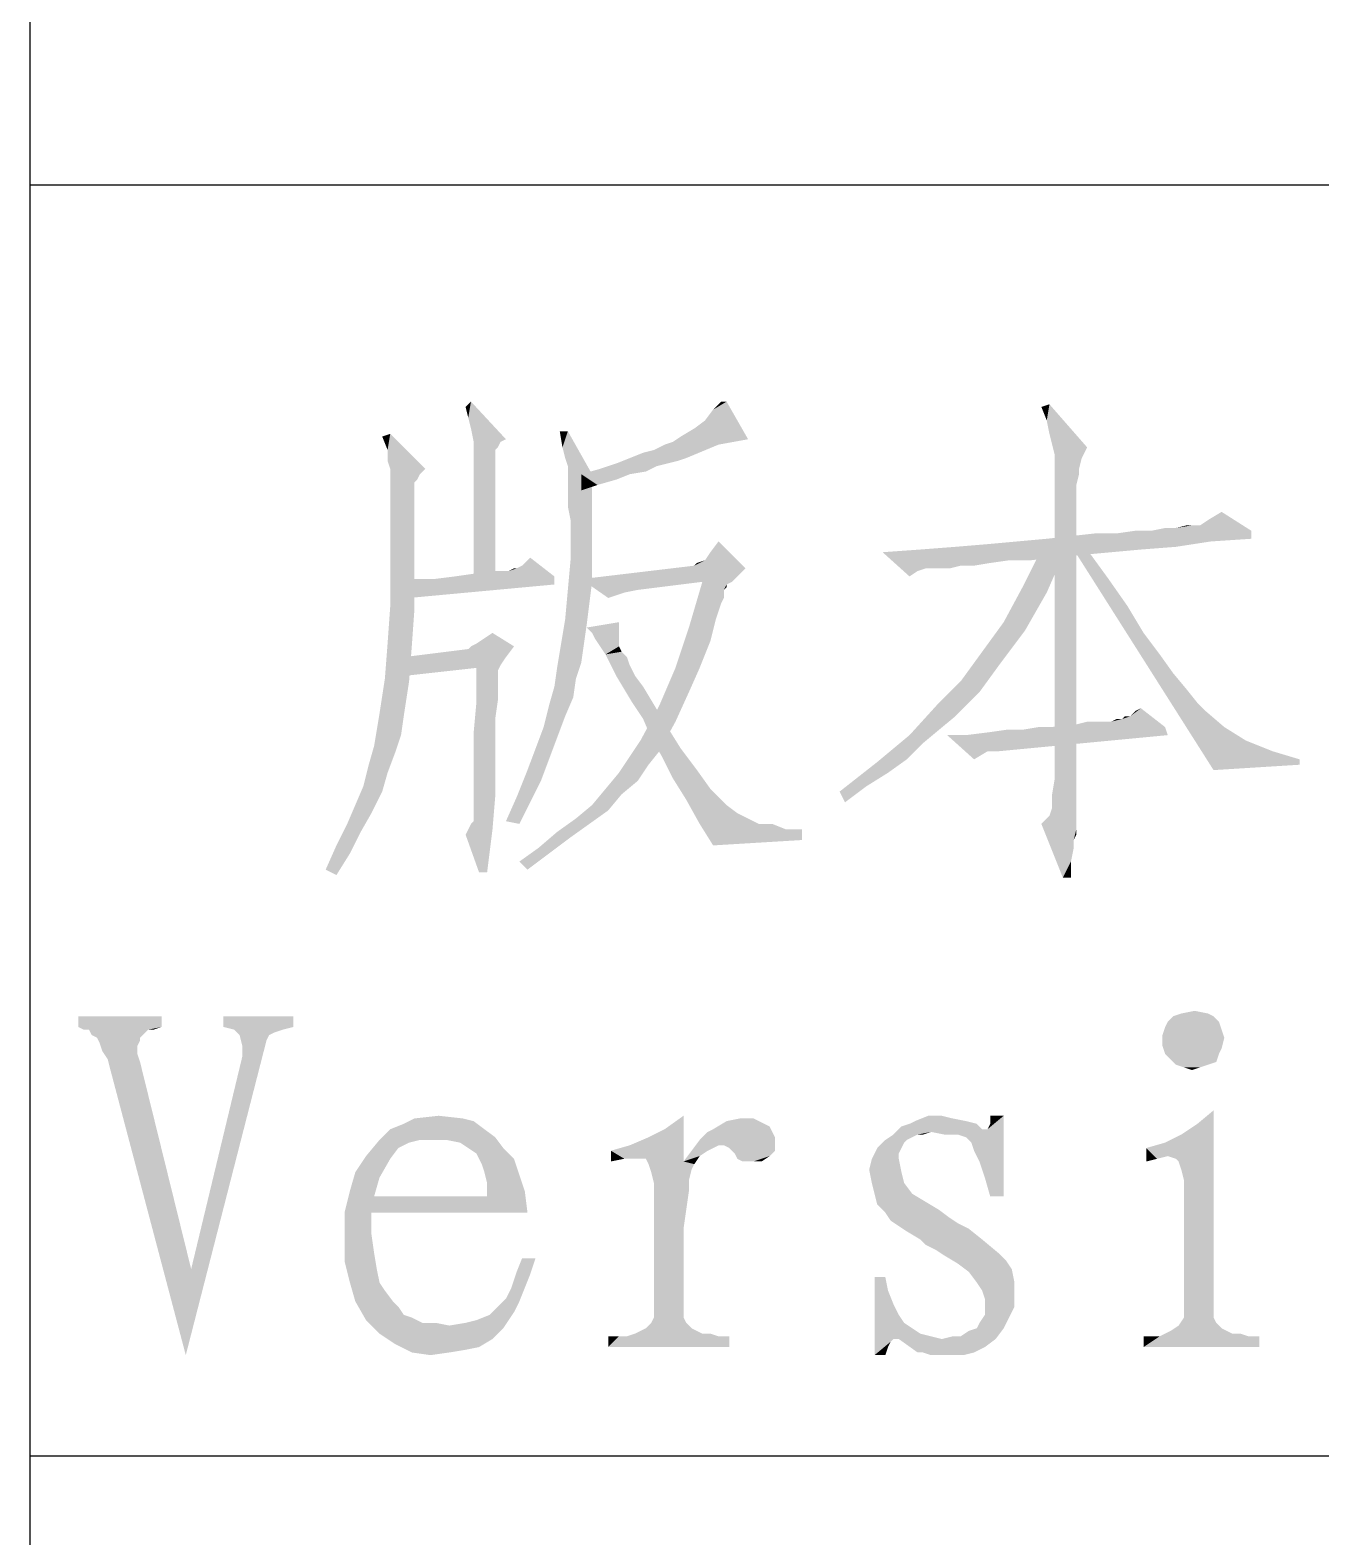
# Model space of a CAD drawing. Header units: millimetres. Extents: x 336 to 634, y 189 to 399.
# Drawn here: x 448.55 to 455.66, y 228.73 to 237.03 of the extents above; entities that cross this region are included whole.
import ezdxf

# ---------------------------------------------------------------- set-up
doc = ezdxf.new("R2010")
doc.units = ezdxf.units.MM

msp = doc.modelspace()

# ---------------------------------------------------------------- linework, layer by layer
at = {"color": 7, "linetype": 'Continuous'}
for p, q in [((448.54993, 194.17685), (448.54993, 255.17685)), ((448.54993, 236.17685), (628.54993, 236.17685)), ((448.54993, 229.17685), (628.54993, 229.17685))]:
    msp.add_line(p, q, dxfattribs=at)
for points in [[(450.96255, 234.89427), (450.94773, 234.95353), (450.97736, 234.98316)], [(450.97736, 234.83501), (450.96255, 234.89427), (450.97736, 234.98316)], [(450.97736, 234.83501), (450.97736, 234.98316), (451.16995, 234.77575)], [(452.26625, 234.87946), (452.31069, 234.93872), (452.38477, 234.98316)], [(452.26625, 234.87946), (452.38477, 234.98316), (452.50329, 234.77575)], [(452.38477, 234.98316), (452.31069, 234.93872), (452.35514, 234.98316)], [(454.14773, 234.87946), (454.1181, 234.95353), (454.16255, 234.96835)], [(454.16255, 234.80538), (454.14773, 234.87946), (454.16255, 234.96835)], [(454.17736, 234.74612), (454.16255, 234.80538), (454.16255, 234.96835)], [(454.17736, 234.74612), (454.16255, 234.96835), (454.36995, 234.73131)], [(452.50329, 234.77575), (452.20699, 234.83501), (452.26625, 234.87946)], [(450.5181, 234.7165), (450.48847, 234.79057), (450.53292, 234.80538)], [(450.5181, 234.65723), (450.5181, 234.7165), (450.53292, 234.80538)], [(450.53292, 234.61279), (450.5181, 234.65723), (450.53292, 234.80538)], [(450.53292, 234.61279), (450.53292, 234.80538), (450.72551, 234.61279)], [(451.16995, 234.77575), (450.99218, 234.76094), (450.97736, 234.83501)], [(450.99218, 234.76094), (451.16995, 234.77575), (451.14032, 234.76094)], [(451.51069, 234.8202), (451.48106, 234.73131), (451.46625, 234.8202)], [(451.49588, 234.67205), (451.48106, 234.73131), (451.51069, 234.8202)], [(451.51069, 234.62761), (451.49588, 234.67205), (451.51069, 234.8202)], [(451.51069, 234.62761), (451.51069, 234.8202), (451.64403, 234.58316)], [(452.04403, 234.74612), (452.08847, 234.76094), (452.50329, 234.77575)], [(452.04403, 234.74612), (452.50329, 234.77575), (452.34032, 234.74612)], [(452.50329, 234.77575), (452.08847, 234.76094), (452.13292, 234.79057)], [(452.50329, 234.77575), (452.13292, 234.79057), (452.20699, 234.83501)], [(451.14032, 234.76094), (451.12551, 234.73131), (450.99218, 234.67205)], [(451.14032, 234.76094), (450.99218, 234.67205), (450.99218, 234.76094)], [(451.12551, 234.73131), (451.11069, 234.7165), (450.99218, 234.67205)], [(451.11069, 234.7165), (451.11069, 234.68687), (450.99218, 234.67205)], [(450.99218, 234.67205), (451.11069, 234.68687), (451.11069, 234.67205)], [(451.85144, 234.67205), (451.92551, 234.70168), (452.34032, 234.74612)], [(451.85144, 234.67205), (452.34032, 234.74612), (452.16255, 234.67205)], [(451.92551, 234.70168), (451.98477, 234.7165), (452.34032, 234.74612)], [(452.34032, 234.74612), (451.98477, 234.7165), (452.04403, 234.74612)], [(454.36995, 234.73131), (454.19218, 234.68687), (454.17736, 234.74612)], [(454.19218, 234.68687), (454.36995, 234.73131), (454.34032, 234.67205)], [(454.34032, 234.67205), (454.19218, 234.65724), (454.19218, 234.68687)], [(450.72551, 234.61279), (450.53292, 234.58316), (450.53292, 234.61279)], [(450.53292, 234.58316), (450.72551, 234.61279), (450.69588, 234.58316)], [(451.11069, 234.67205), (451.11069, 234.62761), (450.99218, 233.97575)], [(451.11069, 234.67205), (450.99218, 233.97575), (450.99218, 234.67205)], [(451.11069, 234.62761), (451.11069, 234.56835), (450.99218, 233.97575)], [(451.64403, 234.58316), (451.51069, 234.59798), (451.51069, 234.62761)], [(451.94032, 234.59798), (451.58477, 234.58316), (451.68847, 234.61279)], [(452.05884, 234.64242), (451.99958, 234.62761), (451.68847, 234.61279)], [(452.05884, 234.64242), (451.68847, 234.61279), (451.77736, 234.64242)], [(451.68847, 234.61279), (451.99958, 234.62761), (451.94032, 234.59798)], [(452.16255, 234.67205), (452.1181, 234.65723), (451.77736, 234.64242)], [(452.16255, 234.67205), (451.77736, 234.64242), (451.85144, 234.67205)], [(451.77736, 234.64242), (452.1181, 234.65723), (452.05884, 234.64242)], [(454.19218, 234.65724), (454.34032, 234.67205), (454.32551, 234.61279)], [(454.32551, 234.61279), (454.19218, 234.59798), (454.19218, 234.65724)], [(454.19218, 234.59798), (454.32551, 234.61279), (454.32551, 234.58316)], [(450.69588, 234.58316), (450.53292, 234.55353), (450.53292, 234.58316)], [(450.53292, 234.55353), (450.69588, 234.58316), (450.68106, 234.55353)], [(450.68106, 234.55353), (450.66625, 234.53872), (450.53292, 234.5239)], [(450.68106, 234.55353), (450.53292, 234.5239), (450.53292, 234.55353)], [(450.53292, 234.5239), (450.66625, 234.53872), (450.66625, 234.50909)], [(450.66625, 234.50909), (450.53292, 234.47946), (450.53292, 234.5239)], [(451.11069, 234.56835), (451.11069, 234.49427), (450.99218, 233.97575)], [(451.64403, 234.58316), (451.51069, 234.58316), (451.51069, 234.59798)], [(451.64403, 234.58316), (451.51069, 234.56835), (451.51069, 234.58316)], [(451.51069, 234.53872), (451.51069, 234.56835), (451.64403, 234.58316)], [(451.51069, 234.49427), (451.51069, 234.53872), (451.64403, 234.58316)], [(451.51069, 234.44983), (451.51069, 234.49427), (451.64403, 234.58316)], [(451.51069, 234.44983), (451.64403, 234.58316), (451.64403, 234.4202)], [(451.58477, 234.58316), (451.94032, 234.59798), (451.85144, 234.58316)], [(451.58477, 234.58316), (451.85144, 234.58316), (451.67366, 234.5239)], [(451.67366, 234.5239), (451.58477, 234.49427), (451.58477, 234.58316)], [(451.85144, 234.58316), (451.77736, 234.55353), (451.67366, 234.5239)], [(454.32551, 234.58316), (454.19218, 234.50909), (454.19218, 234.59798)], [(454.32551, 234.58316), (454.31069, 234.5239), (454.19218, 234.50909)], [(454.19218, 234.50909), (454.31069, 234.5239), (454.31069, 234.43501)], [(450.66625, 234.50909), (450.66625, 234.49427), (450.53292, 234.47946)], [(450.53292, 234.47946), (450.66625, 234.49427), (450.66625, 234.46464)], [(450.66625, 234.46464), (450.53292, 234.4202), (450.53292, 234.47946)], [(450.53292, 234.4202), (450.66625, 234.46464), (450.66625, 234.4202)], [(451.11069, 234.49427), (451.11069, 234.40539), (450.99218, 233.97575)], [(451.64403, 234.4202), (451.51069, 234.40539), (451.51069, 234.44983)], [(454.31069, 234.43501), (454.19218, 234.39057), (454.19218, 234.50909)], [(454.19218, 234.39057), (454.31069, 234.43501), (454.31069, 234.33131)], [(450.66625, 234.4202), (450.66625, 234.37575), (450.53292, 234.36094)], [(450.66625, 234.4202), (450.53292, 234.36094), (450.53292, 234.4202)], [(450.53292, 234.36094), (450.66625, 234.37575), (450.66625, 234.3165)], [(450.66625, 234.3165), (450.53292, 234.27205), (450.53292, 234.36094)], [(451.11069, 234.40539), (451.11069, 234.28687), (450.99218, 233.97575)], [(451.52551, 234.33131), (451.51069, 234.40539), (451.64403, 234.4202)], [(451.52551, 234.27205), (451.52551, 234.33131), (451.64403, 234.4202)], [(451.52551, 234.27205), (451.64403, 234.4202), (451.64403, 234.27205)], [(454.31069, 234.33131), (454.19218, 234.25724), (454.19218, 234.39057)], [(454.99218, 234.30168), (455.03662, 234.33131), (455.11069, 234.37575)], [(454.99218, 234.30168), (455.11069, 234.37575), (455.27366, 234.27205)], [(450.53292, 234.27205), (450.66625, 234.3165), (450.66625, 234.22761)], [(450.66625, 234.22761), (450.53292, 234.18316), (450.53292, 234.27205)], [(451.11069, 234.28687), (451.11069, 234.15353), (450.99218, 233.97575)], [(451.64403, 234.27205), (451.64403, 234.1239), (451.52551, 234.10909)], [(451.64403, 234.27205), (451.52551, 234.10909), (451.52551, 234.27205)], [(454.14773, 234.22761), (454.28106, 234.24242), (455.27366, 234.27205)], [(454.14773, 234.22761), (455.27366, 234.27205), (455.27366, 234.22761)], [(454.19218, 234.25724), (454.31069, 234.33131), (454.31069, 234.18316)], [(454.28106, 234.24242), (454.53292, 234.25724), (455.27366, 234.27205)], [(454.72551, 234.27205), (455.27366, 234.27205), (454.53292, 234.25724)], [(454.72551, 234.27205), (454.53292, 234.25724), (454.63662, 234.27205)], [(454.85884, 234.28687), (454.72551, 234.27205), (454.79958, 234.28687)], [(455.27366, 234.27205), (454.72551, 234.27205), (454.85884, 234.28687)], [(454.97736, 234.30168), (454.99218, 234.30168), (454.85884, 234.28687)], [(454.94773, 234.30168), (454.97736, 234.30168), (454.85884, 234.28687)], [(454.94773, 234.30168), (454.85884, 234.28687), (454.9181, 234.30168)], [(455.27366, 234.27205), (454.85884, 234.28687), (454.99218, 234.30168)], [(450.53292, 234.18316), (450.66625, 234.22761), (450.66625, 234.15353)], [(452.26625, 234.10909), (452.29588, 234.15353), (452.34032, 234.21279)], [(452.26625, 234.10909), (452.34032, 234.21279), (452.48847, 234.06464)], [(453.64403, 234.18316), (453.82181, 234.19798), (455.05144, 234.21279)], [(453.64403, 234.18316), (455.05144, 234.21279), (454.85884, 234.18316)], [(455.05144, 234.21279), (453.82181, 234.19798), (453.98477, 234.21279)], [(455.27366, 234.22761), (453.98477, 234.21279), (454.14773, 234.22761)], [(453.98477, 234.21279), (455.27366, 234.22761), (455.05144, 234.21279)], [(454.31069, 234.18316), (454.19218, 234.09427), (454.19218, 234.25724)], [(454.53292, 234.25724), (454.28106, 234.24242), (454.4144, 234.25724)], [(450.66625, 234.15353), (450.53292, 234.07946), (450.53292, 234.18316)], [(450.53292, 234.07946), (450.66625, 234.15353), (450.66625, 234.04983)], [(451.11069, 234.15353), (451.11069, 234.00538), (450.99218, 233.97575)], [(451.25884, 234.07946), (451.30329, 234.1239), (451.43662, 234.0202)], [(451.64403, 233.99057), (451.51069, 233.94612), (451.52551, 234.10909)], [(451.52551, 234.10909), (451.64403, 234.1239), (451.64403, 233.99057)], [(452.20699, 234.07946), (452.22181, 234.09427), (452.26625, 234.10909)], [(452.48847, 234.06464), (452.20699, 234.07946), (452.26625, 234.10909)], [(454.66625, 234.16835), (453.24403, 234.15353), (453.45144, 234.16835)], [(453.24403, 234.15353), (454.66625, 234.16835), (454.50329, 234.15353)], [(453.24403, 234.15353), (454.50329, 234.15353), (453.94032, 234.10909)], [(453.24403, 234.15353), (453.94032, 234.10909), (453.48106, 234.06464)], [(453.24403, 234.15353), (453.48106, 234.06464), (453.43662, 234.04983)], [(453.43662, 234.04983), (453.39218, 234.0202), (453.24403, 234.15353)], [(454.85884, 234.18316), (453.45144, 234.16835), (453.64403, 234.18316)], [(453.45144, 234.16835), (454.85884, 234.18316), (454.66625, 234.16835)], [(453.94032, 234.10909), (453.83662, 234.09427), (453.48106, 234.06464)], [(454.50329, 234.15353), (454.34032, 234.13872), (453.94032, 234.10909)], [(454.34032, 234.13872), (454.19218, 234.1239), (453.94032, 234.10909)], [(453.94032, 234.10909), (454.19218, 234.1239), (454.05884, 234.10909)], [(454.25144, 234.16835), (454.0144, 233.96094), (454.1181, 234.16835)], [(454.0144, 233.96094), (454.25144, 234.16835), (454.14773, 233.93131)], [(454.19218, 234.09427), (454.31069, 234.18316), (454.31069, 234.0202)], [(454.36995, 234.16835), (455.06625, 232.95353), (454.29588, 234.16835)], [(454.36995, 234.16835), (454.48847, 234.00538), (455.06625, 232.95353)], [(450.66625, 234.04983), (450.53292, 233.85724), (450.53292, 234.07946)], [(450.53292, 233.85724), (450.66625, 234.04983), (450.66625, 233.84242)], [(451.43662, 234.0202), (450.76995, 234.00538), (450.88847, 234.0202)], [(450.76995, 234.00538), (451.43662, 234.0202), (451.43662, 233.97575)], [(450.88847, 234.0202), (450.99218, 234.03501), (451.18477, 234.04983)], [(451.43662, 234.0202), (450.88847, 234.0202), (451.18477, 234.04983)], [(451.14032, 234.04983), (451.18477, 234.04983), (450.99218, 234.03501)], [(451.14032, 234.04983), (450.99218, 234.03501), (451.06625, 234.04983)], [(451.22921, 234.06464), (451.18477, 234.04983), (451.2144, 234.06464)], [(451.43662, 234.0202), (451.18477, 234.04983), (451.22921, 234.06464)], [(451.43662, 234.0202), (451.22921, 234.06464), (451.25884, 234.07946)], [(452.48847, 234.06464), (451.58477, 234.00538), (452.20699, 234.07946)], [(452.48847, 234.06464), (452.44403, 234.0202), (451.58477, 234.00538)], [(452.25144, 233.99057), (451.58477, 234.00538), (452.44403, 234.0202)], [(452.25144, 233.99057), (452.44403, 234.0202), (452.4144, 233.99057)], [(453.83662, 234.09427), (453.67366, 234.07946), (453.48106, 234.06464)], [(453.49588, 234.06464), (453.48106, 234.06464), (453.67366, 234.07946)], [(453.52551, 234.06464), (453.49588, 234.06464), (453.67366, 234.07946)], [(453.55514, 234.06464), (453.52551, 234.06464), (453.67366, 234.07946)], [(453.55514, 234.06464), (453.67366, 234.07946), (453.6144, 234.06464)], [(453.67366, 234.07946), (453.83662, 234.09427), (453.74773, 234.07946)], [(454.31069, 234.0202), (454.19218, 233.90168), (454.19218, 234.09427)], [(454.19218, 233.90168), (454.31069, 234.0202), (454.31069, 233.81279)], [(450.76995, 234.00538), (451.43662, 233.97575), (450.63662, 233.90168)], [(450.76995, 234.00538), (450.63662, 233.90168), (450.63662, 234.00538)], [(451.62921, 233.87205), (451.49588, 233.78316), (451.51069, 233.94612)], [(451.51069, 233.94612), (451.64403, 233.99057), (451.62921, 233.87205)], [(451.58477, 234.00538), (452.25144, 233.99057), (451.89588, 233.94612)], [(451.58477, 234.00538), (451.89588, 233.94612), (451.82181, 233.93131)], [(451.82181, 233.93131), (451.73292, 233.90168), (451.58477, 234.00538)], [(452.38477, 233.97575), (452.17736, 233.73872), (452.25144, 233.99057)], [(452.38477, 233.97575), (452.36995, 233.94612), (452.17736, 233.73872)], [(452.36995, 233.94612), (452.36995, 233.93131), (452.17736, 233.73872)], [(452.25144, 233.99057), (452.4144, 233.99057), (452.38477, 233.97575)], [(452.38477, 233.97575), (452.38477, 233.96094), (452.36995, 233.94612)], [(454.14773, 233.93131), (453.91069, 233.76835), (454.0144, 233.96094)], [(454.48847, 234.00538), (454.59218, 233.85724), (455.06625, 232.95353)], [(450.66625, 233.84242), (450.5181, 233.64983), (450.53292, 233.85724)], [(451.49588, 233.78316), (451.62921, 233.87205), (451.6144, 233.75353)], [(452.36995, 233.93131), (452.36995, 233.90168), (452.17736, 233.73872)], [(452.36995, 233.90168), (452.35514, 233.87205), (452.17736, 233.73872)], [(452.35514, 233.87205), (452.34032, 233.82761), (452.17736, 233.73872)], [(453.91069, 233.76835), (454.14773, 233.93131), (454.02921, 233.7239)], [(454.31069, 233.81279), (454.19218, 233.69427), (454.19218, 233.90168)], [(454.59218, 233.85724), (454.68106, 233.70909), (455.06625, 232.95353)], [(450.5181, 233.64983), (450.66625, 233.84242), (450.65144, 233.63501)], [(451.6144, 233.75353), (451.46625, 233.60538), (451.49588, 233.78316)], [(452.34032, 233.82761), (452.32551, 233.78316), (452.17736, 233.73872)], [(452.17736, 233.73872), (452.32551, 233.78316), (452.31069, 233.7239)], [(454.19218, 233.69427), (454.31069, 233.81279), (454.31069, 233.59057)], [(451.05144, 233.67946), (451.09588, 233.70909), (451.2144, 233.63501)], [(451.6144, 233.75353), (451.59958, 233.64983), (451.46625, 233.60538)], [(451.62921, 233.7239), (451.6144, 233.73872), (451.79218, 233.76835)], [(451.62921, 233.7239), (451.79218, 233.76835), (451.79218, 233.7239)], [(451.79218, 233.7239), (451.64403, 233.70909), (451.62921, 233.7239)], [(451.64403, 233.70909), (451.79218, 233.7239), (451.79218, 233.69427)], [(451.79218, 233.69427), (451.65884, 233.67946), (451.64403, 233.70909)], [(451.65884, 233.67946), (451.79218, 233.69427), (451.79218, 233.67946)], [(452.31069, 233.7239), (452.10329, 233.51649), (452.17736, 233.73872)], [(452.31069, 233.7239), (452.29588, 233.66464), (452.10329, 233.51649)], [(454.02921, 233.7239), (453.79218, 233.60538), (453.91069, 233.76835)], [(453.79218, 233.60538), (454.02921, 233.7239), (453.89588, 233.54612)], [(454.31069, 233.59057), (454.19218, 233.48687), (454.19218, 233.69427)], [(454.68106, 233.70909), (454.76995, 233.59057), (455.06625, 232.95353)], [(450.65144, 233.63501), (450.50329, 233.45724), (450.5181, 233.64983)], [(450.50329, 233.45724), (450.65144, 233.63501), (450.63662, 233.44242)], [(450.60699, 233.57576), (450.96255, 233.6202), (451.2144, 233.63501)], [(450.60699, 233.57576), (451.2144, 233.63501), (451.16995, 233.57576)], [(451.2144, 233.63501), (450.96255, 233.6202), (450.97736, 233.63501)], [(451.2144, 233.63501), (450.97736, 233.63501), (451.00699, 233.64983)], [(451.2144, 233.63501), (451.00699, 233.64983), (451.05144, 233.67946)], [(451.58477, 233.54612), (451.45144, 233.51649), (451.46625, 233.60538)], [(451.46625, 233.60538), (451.59958, 233.64983), (451.58477, 233.54612)], [(451.79218, 233.67946), (451.68847, 233.63501), (451.65884, 233.67946)], [(451.79218, 233.67946), (451.79218, 233.66464), (451.68847, 233.63501)], [(451.79218, 233.66464), (451.79218, 233.64983), (451.68847, 233.63501)], [(451.68847, 233.63501), (451.79218, 233.64983), (451.79218, 233.63501)], [(451.79218, 233.63501), (451.7181, 233.59057), (451.68847, 233.63501)], [(451.79218, 233.63501), (451.80699, 233.60538), (451.7181, 233.59057)], [(451.7181, 233.59057), (451.80699, 233.60538), (451.83662, 233.57576)], [(452.10329, 233.51649), (452.29588, 233.66464), (452.23662, 233.51649)], [(453.89588, 233.54612), (453.67366, 233.44242), (453.79218, 233.60538)], [(451.16995, 233.57576), (451.14032, 233.53131), (450.60699, 233.47205)], [(451.16995, 233.57576), (450.60699, 233.47205), (450.60699, 233.57576)], [(451.14032, 233.53131), (451.00699, 233.51649), (450.60699, 233.47205)], [(451.00699, 233.51649), (451.14032, 233.53131), (451.12551, 233.50168)], [(451.45144, 233.51649), (451.58477, 233.54612), (451.55514, 233.45724)], [(451.83662, 233.57576), (451.74773, 233.53131), (451.7181, 233.59057)], [(451.74773, 233.53131), (451.83662, 233.57576), (451.85144, 233.53131)], [(451.85144, 233.53131), (451.77736, 233.47205), (451.74773, 233.53131)], [(451.77736, 233.47205), (451.85144, 233.53131), (451.88106, 233.47205)], [(453.67366, 233.44242), (453.89588, 233.54612), (453.77736, 233.38316)], [(454.19218, 233.48687), (454.31069, 233.59057), (454.31069, 233.36835)], [(454.76995, 233.59057), (454.84403, 233.48687), (455.06625, 232.95353)], [(450.63662, 233.44242), (450.47366, 233.26464), (450.50329, 233.45724)], [(450.47366, 233.26464), (450.63662, 233.44242), (450.60699, 233.24983)], [(451.12551, 233.50168), (451.00699, 233.3239), (451.00699, 233.51649)], [(451.12551, 233.50168), (451.12551, 233.47205), (451.00699, 233.3239)], [(451.12551, 233.47205), (451.12551, 233.44242), (451.00699, 233.3239)], [(451.12551, 233.44242), (451.12551, 233.39798), (451.00699, 233.3239)], [(451.55514, 233.45724), (451.43662, 233.41279), (451.45144, 233.51649)], [(451.43662, 233.41279), (451.55514, 233.45724), (451.54032, 233.35353)], [(451.88106, 233.47205), (451.82181, 233.39798), (451.77736, 233.47205)], [(451.88106, 233.47205), (451.92551, 233.41279), (451.82181, 233.39798)], [(452.23662, 233.51649), (452.17736, 233.38316), (452.0144, 233.30909)], [(452.23662, 233.51649), (452.0144, 233.30909), (452.10329, 233.51649)], [(453.77736, 233.38316), (453.54032, 233.30909), (453.67366, 233.44242)], [(454.31069, 233.36835), (454.19218, 233.29427), (454.19218, 233.48687)], [(454.84403, 233.48687), (454.9181, 233.39798), (455.06625, 232.95353)], [(451.12551, 233.39798), (451.12551, 233.33872), (451.00699, 233.3239)], [(451.54032, 233.35353), (451.40699, 233.30909), (451.43662, 233.41279)], [(451.82181, 233.39798), (451.92551, 233.41279), (451.96995, 233.33872)], [(451.96995, 233.33872), (451.86625, 233.3239), (451.82181, 233.39798)], [(452.0144, 233.30909), (452.17736, 233.38316), (452.10329, 233.2202)], [(453.77736, 233.38316), (453.7181, 233.3239), (453.54032, 233.30909)], [(454.19218, 233.29427), (454.31069, 233.36835), (454.31069, 233.16094)], [(454.9181, 233.39798), (454.97736, 233.3239), (455.06625, 232.95353)], [(451.11069, 233.23501), (450.99218, 233.16094), (451.00699, 233.3239)], [(451.00699, 233.3239), (451.12551, 233.33872), (451.11069, 233.23501)], [(451.49588, 233.24983), (451.37736, 233.19057), (451.40699, 233.30909)], [(451.40699, 233.30909), (451.54032, 233.35353), (451.49588, 233.24983)], [(451.92551, 233.23501), (451.86625, 233.3239), (451.96995, 233.33872)], [(452.10329, 233.2202), (451.91069, 233.11649), (452.0144, 233.30909)], [(451.92551, 233.23501), (451.96995, 233.33872), (452.05884, 233.19057)], [(453.64403, 233.24983), (453.39218, 233.14612), (453.54032, 233.30909)], [(453.54032, 233.30909), (453.7181, 233.3239), (453.64403, 233.24983)], [(454.31069, 233.16094), (454.19218, 233.14612), (454.19218, 233.29427)], [(454.60699, 233.24983), (454.63662, 233.27946), (454.66625, 233.29427)], [(454.60699, 233.24983), (454.66625, 233.29427), (454.79958, 233.19057)], [(454.97736, 233.3239), (455.02181, 233.27946), (455.06625, 232.95353)], [(455.02181, 233.27946), (455.12551, 233.19057), (455.06625, 232.95353)], [(450.60699, 233.24983), (450.45884, 233.17575), (450.47366, 233.26464)], [(450.45884, 233.17575), (450.60699, 233.24983), (450.59218, 233.14612)], [(450.99218, 233.16094), (451.11069, 233.23501), (451.11069, 233.11649)], [(451.45144, 233.13131), (451.33292, 233.07205), (451.37736, 233.19057)], [(451.37736, 233.19057), (451.49588, 233.24983), (451.45144, 233.13131)], [(451.91069, 233.11649), (452.10329, 233.2202), (452.0144, 233.05724)], [(452.05884, 233.19057), (451.96995, 233.13131), (451.92551, 233.23501)], [(451.96995, 233.13131), (452.05884, 233.19057), (452.13292, 233.07205)], [(453.64403, 233.24983), (453.55514, 233.17576), (453.39218, 233.14612)], [(453.70329, 233.14612), (453.82181, 233.16094), (454.79958, 233.19057)], [(453.70329, 233.14612), (454.79958, 233.19057), (454.8144, 233.14612)], [(453.82181, 233.16094), (454.0144, 233.17576), (454.79958, 233.19057)], [(454.17736, 233.19057), (454.79958, 233.19057), (454.0144, 233.17576)], [(454.17736, 233.19057), (454.0144, 233.17576), (454.10329, 233.19057)], [(454.17736, 233.19057), (454.31069, 233.20538), (454.50329, 233.2202)], [(454.79958, 233.19057), (454.17736, 233.19057), (454.50329, 233.2202)], [(454.31069, 233.20538), (454.17736, 233.19057), (454.25144, 233.20538)], [(454.45884, 233.2202), (454.50329, 233.2202), (454.31069, 233.20538)], [(454.4144, 233.2202), (454.45884, 233.2202), (454.31069, 233.20538)], [(454.4144, 233.2202), (454.31069, 233.20538), (454.36995, 233.2202)], [(454.54773, 233.23501), (454.56255, 233.23501), (454.50329, 233.2202)], [(454.54773, 233.23501), (454.50329, 233.2202), (454.53292, 233.23501)], [(454.79958, 233.19057), (454.50329, 233.2202), (454.56255, 233.23501)], [(454.60699, 233.24983), (454.56255, 233.23501), (454.57736, 233.24983)], [(454.79958, 233.19057), (454.56255, 233.23501), (454.60699, 233.24983)], [(455.12551, 233.19057), (455.24403, 233.1165), (455.06625, 232.95353)], [(450.59218, 233.14612), (450.44403, 233.08687), (450.45884, 233.17575)], [(450.44403, 233.08687), (450.59218, 233.14612), (450.56255, 233.05724)], [(451.11069, 233.11649), (450.99218, 233.01279), (450.99218, 233.16094)], [(450.99218, 233.01279), (451.11069, 233.11649), (451.11069, 232.96835)], [(451.33292, 233.07205), (451.45144, 233.13131), (451.40699, 233.01279)], [(452.0144, 233.05724), (451.85144, 233.02761), (451.91069, 233.11649)], [(452.13292, 233.07205), (452.02921, 233.02761), (451.96995, 233.13131)], [(453.46625, 233.10168), (453.2144, 232.99798), (453.39218, 233.14612)], [(453.39218, 233.14612), (453.55514, 233.17576), (453.46625, 233.10168)], [(453.70329, 233.14612), (453.74773, 233.01279), (453.59958, 233.14612)], [(453.70329, 233.14612), (454.8144, 233.14612), (453.82181, 233.05724)], [(453.70329, 233.14612), (453.82181, 233.05724), (453.74773, 233.01279)], [(454.0144, 233.17576), (453.82181, 233.16094), (453.92551, 233.17576)], [(453.82181, 233.05724), (454.8144, 233.14612), (453.88106, 233.05724)], [(454.19218, 233.01279), (454.19218, 233.14612), (454.31069, 233.16094)], [(454.19218, 233.01279), (454.31069, 233.16094), (454.31069, 232.99798)], [(455.24403, 233.1165), (455.39218, 233.05724), (455.06625, 232.95353)], [(450.56255, 233.05724), (450.4144, 232.98316), (450.44403, 233.08687)], [(450.4144, 232.98316), (450.56255, 233.05724), (450.5181, 232.93872)], [(451.40699, 233.01279), (451.28847, 232.95353), (451.33292, 233.07205)], [(451.95514, 232.98316), (451.79218, 232.93872), (451.85144, 233.02761)], [(451.85144, 233.02761), (452.0144, 233.05724), (451.95514, 232.98316)], [(452.02921, 233.02761), (452.13292, 233.07205), (452.22181, 232.95353)], [(452.22181, 232.95353), (452.08847, 232.90909), (452.02921, 233.02761)], [(453.46625, 233.10168), (453.37736, 233.01279), (453.2144, 232.99798)], [(455.39218, 233.05724), (455.54032, 233.01279), (455.06625, 232.95353)], [(450.5181, 232.93872), (450.38477, 232.86464), (450.4144, 232.98316)], [(451.11069, 232.96835), (450.99218, 232.89427), (450.99218, 233.01279)], [(450.99218, 232.80538), (450.99218, 232.89427), (451.11069, 232.96835)], [(450.99218, 232.80538), (451.11069, 232.96835), (451.11069, 232.80538)], [(451.36255, 232.89427), (451.22921, 232.80538), (451.28847, 232.95353)], [(451.28847, 232.95353), (451.40699, 233.01279), (451.36255, 232.89427)], [(451.79218, 232.93872), (451.95514, 232.98316), (451.89588, 232.89427)], [(452.08847, 232.90909), (452.22181, 232.95353), (452.29588, 232.84983)], [(453.27366, 232.93872), (453.00699, 232.83501), (453.2144, 232.99798)], [(453.2144, 232.99798), (453.37736, 233.01279), (453.27366, 232.93872)], [(454.31069, 232.99798), (454.19218, 232.90909), (454.19218, 233.01279)], [(454.19218, 232.90909), (454.31069, 232.99798), (454.31069, 232.86464)], [(455.54032, 233.01279), (455.54032, 232.98316), (455.06625, 232.95353)], [(450.48847, 232.83501), (450.34032, 232.76094), (450.38477, 232.86464)], [(450.38477, 232.86464), (450.5181, 232.93872), (450.48847, 232.83501)], [(451.22921, 232.80538), (451.36255, 232.89427), (451.30329, 232.77575)], [(451.89588, 232.89427), (451.7181, 232.84983), (451.79218, 232.93872)], [(451.7181, 232.84983), (451.89588, 232.89427), (451.80699, 232.8202)], [(452.29588, 232.84983), (452.16255, 232.79057), (452.08847, 232.90909)], [(453.27366, 232.93872), (453.15514, 232.86464), (453.00699, 232.83501)], [(453.00699, 232.83501), (453.15514, 232.86464), (453.03662, 232.77576)], [(454.31069, 232.86464), (454.17736, 232.8202), (454.19218, 232.90909)], [(454.17736, 232.77576), (454.17736, 232.8202), (454.31069, 232.86464)], [(454.17736, 232.74613), (454.17736, 232.77576), (454.31069, 232.86464)], [(454.17736, 232.74613), (454.31069, 232.86464), (454.31069, 232.74613)], [(450.34032, 232.76094), (450.48847, 232.83501), (450.42921, 232.71649)], [(451.11069, 232.80538), (450.99218, 232.73131), (450.99218, 232.80538)], [(450.99218, 232.68687), (450.99218, 232.73131), (451.11069, 232.80538)], [(450.99218, 232.67205), (450.99218, 232.68687), (451.11069, 232.80538)], [(450.99218, 232.67205), (451.11069, 232.80538), (451.09588, 232.62761)], [(451.30329, 232.77575), (451.16995, 232.67205), (451.22921, 232.80538)], [(451.16995, 232.67205), (451.30329, 232.77575), (451.24403, 232.65724)], [(451.80699, 232.8202), (451.64403, 232.76094), (451.7181, 232.84983)], [(451.64403, 232.76094), (451.80699, 232.8202), (451.73292, 232.73131)], [(452.29588, 232.84983), (452.34032, 232.80538), (452.16255, 232.79057)], [(452.16255, 232.79057), (452.34032, 232.80538), (452.38477, 232.76094)], [(452.38477, 232.76094), (452.23662, 232.65724), (452.16255, 232.79057)], [(450.42921, 232.71649), (450.29588, 232.65724), (450.34032, 232.76094)], [(450.29588, 232.65724), (450.42921, 232.71649), (450.36995, 232.61279)], [(451.73292, 232.73131), (451.55514, 232.68687), (451.64403, 232.76094)], [(451.55514, 232.68687), (451.73292, 232.73131), (451.62921, 232.65724)], [(452.38477, 232.76094), (452.44403, 232.71649), (452.23662, 232.65724)], [(452.44403, 232.71649), (452.50329, 232.68687), (452.23662, 232.65724)], [(454.1181, 232.65724), (454.16255, 232.70168), (454.31069, 232.74613)], [(454.1181, 232.65724), (454.31069, 232.74613), (454.31069, 232.65724)], [(454.31069, 232.74613), (454.16255, 232.70168), (454.17736, 232.74613)], [(450.36995, 232.61279), (450.23662, 232.53872), (450.29588, 232.65724)], [(450.23662, 232.53872), (450.36995, 232.61279), (450.31069, 232.49427)], [(451.09588, 232.62761), (450.94773, 232.59798), (450.97736, 232.65724)], [(451.02181, 232.39057), (450.94773, 232.59798), (451.09588, 232.62761)], [(451.09588, 232.62761), (450.97736, 232.65724), (450.99218, 232.67205)], [(451.02181, 232.39057), (451.09588, 232.62761), (451.06625, 232.39057)], [(451.52551, 232.58316), (451.34773, 232.5239), (451.45144, 232.61279)], [(451.62921, 232.65724), (451.45144, 232.61279), (451.55514, 232.68687)], [(451.45144, 232.61279), (451.62921, 232.65724), (451.52551, 232.58316)], [(452.23662, 232.65724), (452.50329, 232.68687), (452.56255, 232.65724)], [(452.56255, 232.65724), (452.31069, 232.53872), (452.23662, 232.65724)], [(452.63662, 232.65724), (452.71069, 232.62761), (452.31069, 232.53872)], [(452.56255, 232.65724), (452.63662, 232.65724), (452.31069, 232.53872)], [(452.79958, 232.62761), (452.79958, 232.56835), (452.31069, 232.53872)], [(452.71069, 232.62761), (452.79958, 232.62761), (452.31069, 232.53872)], [(454.31069, 232.65724), (454.23662, 232.36094), (454.1181, 232.65724)], [(454.31069, 232.65724), (454.31069, 232.62761), (454.23662, 232.36094)], [(454.31069, 232.62761), (454.29588, 232.56835), (454.23662, 232.36094)], [(454.31069, 232.62761), (454.31069, 232.59798), (454.29588, 232.56835)], [(450.31069, 232.49427), (450.17736, 232.40538), (450.23662, 232.53872)], [(451.34773, 232.5239), (451.52551, 232.58316), (451.40699, 232.49427)], [(454.29588, 232.56835), (454.29588, 232.5239), (454.23662, 232.36094)], [(450.17736, 232.40538), (450.31069, 232.49427), (450.23662, 232.37575)], [(451.40699, 232.49427), (451.24403, 232.44983), (451.34773, 232.5239)], [(451.24403, 232.44983), (451.40699, 232.49427), (451.28847, 232.40538)], [(454.29588, 232.5239), (454.28106, 232.44983), (454.23662, 232.36094)], [(454.23662, 232.36094), (454.28106, 232.44983), (454.28106, 232.36094)], [(455.03662, 231.61279), (454.84403, 231.59798), (454.88847, 231.61279)], [(454.84403, 231.59798), (455.03662, 231.61279), (455.06625, 231.59798)], [(454.88847, 231.61279), (454.96255, 231.62761), (455.03662, 231.61279)], [(449.27366, 231.59798), (448.8144, 231.53872), (448.8144, 231.59798)], [(448.8144, 231.53872), (449.27366, 231.59798), (449.27366, 231.53872)], [(449.27366, 231.53872), (448.84403, 231.5239), (448.8144, 231.53872)], [(448.87366, 231.5239), (448.84403, 231.5239), (449.27366, 231.53872)], [(449.19958, 231.5239), (448.87366, 231.5239), (449.27366, 231.53872)], [(449.19958, 231.5239), (449.27366, 231.53872), (449.22921, 231.5239)], [(449.99958, 231.59798), (449.6144, 231.53872), (449.6144, 231.59798)], [(449.6144, 231.53872), (449.99958, 231.59798), (449.99958, 231.53872)], [(449.99958, 231.53872), (449.67366, 231.5239), (449.6144, 231.53872)], [(449.67366, 231.5239), (449.99958, 231.53872), (449.94032, 231.5239)], [(455.11069, 231.5239), (454.78477, 231.49427), (454.79958, 231.53872)], [(455.09588, 231.56835), (454.79958, 231.53872), (454.8144, 231.56835)], [(454.79958, 231.53872), (455.09588, 231.56835), (455.11069, 231.5239)], [(455.06625, 231.59798), (454.8144, 231.56835), (454.84403, 231.59798)], [(454.8144, 231.56835), (455.06625, 231.59798), (455.09588, 231.56835)], [(449.19958, 231.5239), (448.88847, 231.49427), (448.87366, 231.5239)], [(449.19958, 231.5239), (449.18477, 231.50909), (448.88847, 231.49427)], [(448.9181, 231.47946), (448.88847, 231.49427), (449.18477, 231.50909)], [(448.9181, 231.47946), (449.18477, 231.50909), (449.15514, 231.47946)], [(449.15514, 231.47946), (448.93292, 231.44983), (448.9181, 231.47946)], [(449.15514, 231.47946), (449.15514, 231.46464), (448.93292, 231.44983)], [(448.93292, 231.44983), (449.15514, 231.46464), (449.14032, 231.43501)], [(449.14032, 231.43501), (448.94773, 231.40538), (448.93292, 231.44983)], [(449.43662, 230.20538), (449.85144, 231.46464), (449.40699, 229.73131)], [(449.43662, 230.20538), (449.7181, 231.37575), (449.85144, 231.46464)], [(449.94032, 231.5239), (449.70329, 231.49427), (449.67366, 231.5239)], [(449.94032, 231.5239), (449.89588, 231.50909), (449.70329, 231.49427)], [(449.70329, 231.49427), (449.89588, 231.50909), (449.86625, 231.49427)], [(449.86625, 231.49427), (449.7181, 231.43501), (449.70329, 231.49427)], [(449.86625, 231.49427), (449.85144, 231.46464), (449.7181, 231.43501)], [(449.7181, 231.37575), (449.7181, 231.43501), (449.85144, 231.46464)], [(454.78477, 231.49427), (455.11069, 231.5239), (455.12551, 231.47946)], [(455.12551, 231.47946), (454.78477, 231.43501), (454.78477, 231.49427)], [(454.78477, 231.43501), (455.12551, 231.47946), (455.11069, 231.4202)], [(448.94773, 231.40538), (449.14032, 231.43501), (449.14032, 231.39057)], [(449.14032, 231.39057), (448.97736, 231.36094), (448.94773, 231.40538)], [(448.97736, 231.36094), (449.14032, 231.39057), (449.15514, 231.34612)], [(455.11069, 231.4202), (454.79958, 231.39057), (454.78477, 231.43501)], [(454.79958, 231.39057), (455.11069, 231.4202), (455.09588, 231.39057)], [(455.09588, 231.39057), (454.82921, 231.36094), (454.79958, 231.39057)], [(454.82921, 231.36094), (455.09588, 231.39057), (455.08106, 231.34612)], [(449.15514, 231.34612), (448.99218, 231.30168), (448.97736, 231.36094)], [(448.99218, 231.30168), (449.15514, 231.34612), (449.43662, 230.20538)], [(449.43662, 230.20538), (449.40699, 229.73131), (448.99218, 231.30168)], [(455.08106, 231.34612), (454.85884, 231.33131), (454.82921, 231.36094)], [(454.85884, 231.33131), (455.08106, 231.34612), (455.03662, 231.33131)], [(455.03662, 231.33131), (454.90329, 231.3165), (454.85884, 231.33131)], [(454.90329, 231.3165), (455.03662, 231.33131), (454.99218, 231.3165)], [(454.99218, 231.3165), (454.94773, 231.30168), (454.90329, 231.3165)], [(450.93292, 231.03501), (450.99218, 231.0202), (450.60699, 231.00538)], [(450.93292, 231.03501), (450.60699, 231.00538), (450.66625, 231.03501)], [(450.66625, 231.03501), (450.79958, 231.04983), (450.93292, 231.03501)], [(451.82181, 230.81279), (452.04403, 230.97575), (452.14773, 231.04983)], [(451.89588, 230.81279), (451.82181, 230.81279), (452.14773, 231.04983)], [(451.94032, 230.81279), (451.89588, 230.81279), (452.14773, 231.04983)], [(451.94032, 230.81279), (452.14773, 231.04983), (452.14773, 230.79798)], [(452.48847, 231.03501), (452.53292, 231.03501), (452.38477, 231.0202)], [(452.48847, 231.03501), (452.38477, 231.0202), (452.45884, 231.03501)], [(452.38477, 231.0202), (452.53292, 231.03501), (452.56255, 231.0202)], [(453.56995, 231.04983), (453.62921, 231.03501), (453.42181, 231.0202)], [(453.56995, 231.04983), (453.42181, 231.0202), (453.49588, 231.04983)], [(453.42181, 231.0202), (453.62921, 231.03501), (453.70329, 231.0202)], [(453.74773, 230.85724), (453.82181, 230.97575), (453.91069, 231.04983)], [(453.77736, 230.79798), (453.74773, 230.85724), (453.91069, 231.04983)], [(453.80699, 230.70909), (453.77736, 230.79798), (453.91069, 231.04983)], [(453.83662, 230.60538), (453.80699, 230.70909), (453.91069, 231.04983)], [(453.82181, 230.97575), (453.83662, 231.00538), (453.91069, 231.04983)], [(453.91069, 231.04983), (453.83662, 231.00538), (453.83662, 231.04983)], [(453.83662, 230.60538), (453.91069, 231.04983), (453.91069, 230.60538)], [(454.8144, 230.82761), (454.97736, 231.00538), (455.06625, 231.07946)], [(454.85884, 230.81279), (454.8144, 230.82761), (455.06625, 231.07946)], [(454.87366, 230.79798), (454.85884, 230.81279), (455.06625, 231.07946)], [(454.88847, 230.75353), (454.87366, 230.79798), (455.06625, 231.07946)], [(454.90329, 230.69427), (454.88847, 230.75353), (455.06625, 231.07946)], [(454.90329, 230.69427), (455.06625, 231.07946), (455.06625, 229.96835)], [(451.05144, 230.97575), (451.11069, 230.93131), (450.47366, 230.9165)], [(451.05144, 230.97575), (450.47366, 230.9165), (450.53292, 230.97575)], [(450.53292, 230.97575), (450.60699, 231.00538), (450.99218, 231.0202)], [(450.53292, 230.97575), (450.99218, 231.0202), (451.05144, 230.97575)], [(451.82181, 230.81279), (451.95514, 230.93131), (452.04403, 230.97575)], [(452.63662, 230.96094), (452.65144, 230.93131), (452.23662, 230.9165)], [(452.63662, 230.96094), (452.23662, 230.9165), (452.28106, 230.96094)], [(452.28106, 230.96094), (452.31069, 230.97575), (452.62181, 230.99057)], [(452.28106, 230.96094), (452.62181, 230.99057), (452.63662, 230.96094)], [(452.56255, 231.0202), (452.59218, 231.00538), (452.31069, 230.97575)], [(452.56255, 231.0202), (452.31069, 230.97575), (452.38477, 231.0202)], [(452.59218, 231.00538), (452.62181, 230.99057), (452.31069, 230.97575)], [(453.51069, 230.96094), (453.30329, 230.94612), (453.34773, 230.99057)], [(453.43662, 230.94612), (453.30329, 230.94612), (453.51069, 230.96094)], [(453.76255, 231.00538), (453.34773, 230.99057), (453.39218, 231.00538)], [(453.34773, 230.99057), (453.76255, 231.00538), (453.79218, 230.97575)], [(453.34773, 230.99057), (453.79218, 230.97575), (453.51069, 230.96094)], [(453.70329, 231.0202), (453.39218, 231.00538), (453.42181, 231.0202)], [(453.39218, 231.00538), (453.70329, 231.0202), (453.76255, 231.00538)], [(453.43662, 230.94612), (453.51069, 230.96094), (453.46625, 230.94612)], [(453.80699, 230.97575), (453.82181, 230.97575), (453.51069, 230.96094)], [(453.79218, 230.97575), (453.80699, 230.97575), (453.51069, 230.96094)], [(453.58477, 230.94612), (453.51069, 230.96094), (453.82181, 230.97575)], [(453.65884, 230.94612), (453.58477, 230.94612), (453.82181, 230.97575)], [(453.70329, 230.93131), (453.65884, 230.94612), (453.82181, 230.97575)], [(453.73292, 230.90168), (453.70329, 230.93131), (453.82181, 230.97575)], [(453.74773, 230.85724), (453.73292, 230.90168), (453.82181, 230.97575)], [(454.8144, 230.82761), (454.88847, 230.94612), (454.97736, 231.00538)], [(450.63662, 230.90168), (450.39958, 230.82761), (450.47366, 230.9165)], [(450.63662, 230.90168), (450.57736, 230.87205), (450.39958, 230.82761)], [(450.39958, 230.82761), (450.57736, 230.87205), (450.53292, 230.81279)], [(450.69588, 230.9165), (450.47366, 230.9165), (451.11069, 230.93131)], [(450.47366, 230.9165), (450.69588, 230.9165), (450.63662, 230.90168)], [(450.76995, 230.9165), (450.69588, 230.9165), (451.11069, 230.93131)], [(450.84403, 230.9165), (450.76995, 230.9165), (451.11069, 230.93131)], [(450.9181, 230.90168), (450.84403, 230.9165), (451.11069, 230.93131)], [(450.96255, 230.87205), (450.9181, 230.90168), (451.11069, 230.93131)], [(450.96255, 230.87205), (451.11069, 230.93131), (451.15514, 230.87205)], [(451.15514, 230.87205), (451.00699, 230.84242), (450.96255, 230.87205)], [(451.00699, 230.84242), (451.15514, 230.87205), (451.2144, 230.81279)], [(451.82181, 230.81279), (451.74773, 230.85724), (451.85144, 230.88687)], [(451.82181, 230.81279), (451.85144, 230.88687), (451.95514, 230.93131)], [(452.34032, 230.88687), (452.19218, 230.85724), (452.23662, 230.9165)], [(452.34032, 230.88687), (452.31069, 230.87205), (452.19218, 230.85724)], [(452.19218, 230.85724), (452.31069, 230.87205), (452.28106, 230.85724)], [(452.23662, 230.9165), (452.65144, 230.93131), (452.65144, 230.9165)], [(452.23662, 230.9165), (452.65144, 230.9165), (452.34032, 230.88687)], [(452.36995, 230.88687), (452.34032, 230.88687), (452.65144, 230.9165)], [(452.39958, 230.87205), (452.36995, 230.88687), (452.65144, 230.9165)], [(452.4144, 230.85724), (452.39958, 230.87205), (452.65144, 230.9165)], [(452.4144, 230.85724), (452.65144, 230.9165), (452.65144, 230.85724)], [(453.34773, 230.87205), (453.33292, 230.84242), (453.18477, 230.81279)], [(453.34773, 230.87205), (453.18477, 230.81279), (453.2144, 230.87205)], [(453.37736, 230.9165), (453.36255, 230.90168), (453.2144, 230.87205)], [(453.37736, 230.9165), (453.2144, 230.87205), (453.25884, 230.9165)], [(453.2144, 230.87205), (453.36255, 230.90168), (453.34773, 230.87205)], [(453.43662, 230.94612), (453.40699, 230.93131), (453.25884, 230.9165)], [(453.43662, 230.94612), (453.25884, 230.9165), (453.30329, 230.94612)], [(453.25884, 230.9165), (453.40699, 230.93131), (453.37736, 230.9165)], [(454.8144, 230.82761), (454.69588, 230.87205), (454.79958, 230.90168)], [(454.69588, 230.87205), (454.8144, 230.82761), (454.75514, 230.81279)], [(454.75514, 230.81279), (454.69588, 230.79798), (454.69588, 230.87205)], [(454.8144, 230.82761), (454.79958, 230.90168), (454.88847, 230.94612)], [(450.53292, 230.81279), (450.34032, 230.73872), (450.39958, 230.82761)], [(450.34032, 230.73872), (450.53292, 230.81279), (450.47366, 230.70909)], [(451.2144, 230.81279), (451.03662, 230.78316), (451.00699, 230.84242)], [(451.05144, 230.73872), (451.03662, 230.78316), (451.2144, 230.81279)], [(451.05144, 230.73872), (451.2144, 230.81279), (451.24403, 230.7239)], [(451.82181, 230.81279), (451.74773, 230.79798), (451.74773, 230.85724)], [(452.14773, 230.79798), (451.95514, 230.78316), (451.94032, 230.81279)], [(452.20699, 230.78316), (451.95514, 230.78316), (452.14773, 230.79798)], [(452.20699, 230.78316), (451.96995, 230.73872), (451.95514, 230.78316)], [(452.20699, 230.78316), (452.19218, 230.75353), (451.96995, 230.73872)], [(452.28106, 230.85724), (452.23662, 230.82761), (452.14773, 230.79798)], [(452.28106, 230.85724), (452.14773, 230.79798), (452.19218, 230.85724)], [(452.14773, 230.79798), (452.23662, 230.82761), (452.20699, 230.78316)], [(452.65144, 230.85724), (452.42921, 230.84242), (452.4144, 230.85724)], [(452.42921, 230.84242), (452.65144, 230.85724), (452.62181, 230.82761)], [(452.62181, 230.82761), (452.44403, 230.81279), (452.42921, 230.84242)], [(452.47366, 230.79798), (452.44403, 230.81279), (452.62181, 230.82761)], [(452.50329, 230.79798), (452.47366, 230.79798), (452.62181, 230.82761)], [(452.53292, 230.79798), (452.50329, 230.79798), (452.62181, 230.82761)], [(452.53292, 230.79798), (452.62181, 230.82761), (452.57736, 230.79798)], [(453.33292, 230.81279), (453.16995, 230.75353), (453.18477, 230.81279)], [(453.16995, 230.75353), (453.33292, 230.81279), (453.34773, 230.73872)], [(453.18477, 230.81279), (453.33292, 230.84242), (453.33292, 230.81279)], [(450.47366, 230.70909), (450.31069, 230.63501), (450.34032, 230.73872)], [(450.31069, 230.63501), (450.47366, 230.70909), (450.44403, 230.60538)], [(451.24403, 230.7239), (451.06625, 230.67946), (451.05144, 230.73872)], [(451.06625, 230.67946), (451.24403, 230.7239), (451.27366, 230.63501)], [(451.96995, 230.73872), (452.19218, 230.75353), (452.17736, 230.69427)], [(452.17736, 230.69427), (451.98477, 230.67946), (451.96995, 230.73872)], [(453.34773, 230.73872), (453.18477, 230.67946), (453.16995, 230.75353)], [(453.18477, 230.67946), (453.34773, 230.73872), (453.36255, 230.67946)], [(450.44403, 230.60538), (450.28106, 230.51649), (450.31069, 230.63501)], [(451.27366, 230.63501), (451.06625, 230.60538), (451.06625, 230.67946)], [(451.06625, 230.60538), (451.27366, 230.63501), (451.28847, 230.51649)], [(451.98477, 230.67946), (452.17736, 230.69427), (452.17736, 230.63501)], [(452.17736, 230.63501), (451.98477, 229.93872), (451.98477, 230.67946)], [(452.17736, 230.63501), (452.16255, 230.53131), (451.98477, 229.93872)], [(453.36255, 230.67946), (453.19958, 230.6202), (453.18477, 230.67946)], [(453.19958, 230.6202), (453.36255, 230.67946), (453.40699, 230.6202)], [(453.40699, 230.6202), (453.2144, 230.56094), (453.19958, 230.6202)], [(453.40699, 230.6202), (453.48106, 230.57575), (453.2144, 230.56094)], [(455.06625, 229.96835), (454.90329, 229.93872), (454.90329, 230.69427)], [(450.44403, 230.60538), (451.06625, 230.60538), (450.28106, 230.51649)], [(450.42921, 230.51649), (450.28106, 230.51649), (451.06625, 230.60538)], [(451.28847, 230.51649), (450.42921, 230.51649), (451.06625, 230.60538)], [(453.2144, 230.56094), (453.48106, 230.57575), (453.55514, 230.53131)], [(453.55514, 230.53131), (453.25884, 230.5165), (453.2144, 230.56094)], [(450.42921, 230.51649), (450.42921, 230.39798), (450.28106, 230.38316)], [(450.42921, 230.51649), (450.28106, 230.38316), (450.28106, 230.51649)], [(452.16255, 230.53131), (452.14773, 230.42761), (451.98477, 229.93872)], [(453.25884, 230.5165), (453.55514, 230.53131), (453.6144, 230.48687)], [(453.6144, 230.48687), (453.28847, 230.47205), (453.25884, 230.5165)], [(453.28847, 230.47205), (453.6144, 230.48687), (453.65884, 230.45724)], [(453.65884, 230.45724), (453.37736, 230.41279), (453.28847, 230.47205)], [(453.65884, 230.45724), (453.7181, 230.42761), (453.37736, 230.41279)], [(450.28106, 230.38316), (450.42921, 230.39798), (450.44403, 230.29427)], [(450.44403, 230.29427), (450.28106, 230.24983), (450.28106, 230.38316)], [(452.14773, 230.42761), (452.14773, 230.29427), (451.98477, 229.93872)], [(453.45144, 230.36835), (453.37736, 230.41279), (453.7181, 230.42761)], [(453.45144, 230.36835), (453.7181, 230.42761), (453.79218, 230.36835)], [(453.79218, 230.36835), (453.48106, 230.33872), (453.45144, 230.36835)], [(453.54032, 230.30909), (453.48106, 230.33872), (453.79218, 230.36835)], [(453.54032, 230.30909), (453.79218, 230.36835), (453.88106, 230.29427)], [(450.28106, 230.24983), (450.44403, 230.29427), (450.45884, 230.20538)], [(452.14773, 230.29427), (452.14773, 230.13131), (451.98477, 229.93872)], [(453.88106, 230.29427), (453.58477, 230.27946), (453.54032, 230.30909)], [(453.58477, 230.27946), (453.88106, 230.29427), (453.92551, 230.24983)], [(450.45884, 230.20538), (450.31069, 230.13131), (450.28106, 230.24983)], [(450.31069, 230.13131), (450.45884, 230.20538), (450.47366, 230.13131)], [(451.33292, 230.26464), (451.22921, 230.19057), (451.25884, 230.26464)], [(451.22921, 230.19057), (451.33292, 230.26464), (451.30329, 230.17575)], [(453.92551, 230.24983), (453.65884, 230.23501), (453.58477, 230.27946)], [(453.65884, 230.23501), (453.92551, 230.24983), (453.95514, 230.20538)], [(453.95514, 230.20538), (453.7181, 230.19057), (453.65884, 230.23501)], [(453.76255, 230.13131), (453.7181, 230.19057), (453.95514, 230.20538)], [(453.76255, 230.13131), (453.95514, 230.20538), (453.96995, 230.13131)], [(450.47366, 230.13131), (450.34032, 230.02761), (450.31069, 230.13131)], [(450.47366, 230.13131), (450.50329, 230.08687), (450.34032, 230.02761)], [(451.30329, 230.17575), (451.19958, 230.10168), (451.22921, 230.19057)], [(451.19958, 230.10168), (451.30329, 230.17575), (451.27366, 230.10168)], [(452.14773, 230.13131), (452.14773, 229.96835), (451.98477, 229.93872)], [(453.25884, 230.16094), (453.27366, 230.08687), (453.19958, 229.73131)], [(453.25884, 230.16094), (453.19958, 229.73131), (453.19958, 230.16094)], [(453.96995, 230.13131), (453.79218, 230.08687), (453.76255, 230.13131)], [(453.79218, 230.08687), (453.96995, 230.13131), (453.96995, 230.07205)], [(450.34032, 230.02761), (450.50329, 230.08687), (450.54773, 230.02761)], [(451.24403, 230.02761), (451.12551, 229.99798), (451.16995, 230.04242)], [(451.27366, 230.10168), (451.16995, 230.04242), (451.19958, 230.10168)], [(451.16995, 230.04242), (451.27366, 230.10168), (451.24403, 230.02761)], [(453.27366, 230.08687), (453.30329, 230.01279), (453.19958, 229.73131)], [(453.96995, 230.07205), (453.80699, 230.04242), (453.79218, 230.08687)], [(453.80699, 229.99798), (453.80699, 230.04242), (453.96995, 230.07205)], [(453.80699, 229.99798), (453.96995, 230.07205), (453.96995, 229.99798)], [(450.54773, 230.02761), (450.39958, 229.9239), (450.34032, 230.02761)], [(450.54773, 230.02761), (450.57736, 229.99798), (450.39958, 229.9239)], [(450.57736, 229.99798), (450.60699, 229.95353), (450.39958, 229.9239)], [(450.60699, 229.95353), (450.65144, 229.93872), (450.39958, 229.9239)], [(451.00699, 229.9239), (451.08106, 229.95353), (451.2144, 229.96835)], [(451.00699, 229.9239), (451.2144, 229.96835), (451.18477, 229.9239)], [(451.2144, 229.96835), (451.08106, 229.95353), (451.12551, 229.99798)], [(451.12551, 229.99798), (451.24403, 230.02761), (451.2144, 229.96835)], [(451.98477, 229.93872), (452.14773, 229.96835), (452.14773, 229.93872)], [(453.30329, 230.01279), (453.33292, 229.95353), (453.19958, 229.73131)], [(453.33292, 229.95353), (453.36255, 229.90909), (453.19958, 229.73131)], [(453.94032, 229.93872), (453.77736, 229.90909), (453.80699, 229.95353)], [(453.96995, 229.99798), (453.80699, 229.95353), (453.80699, 229.99798)], [(453.80699, 229.95353), (453.96995, 229.99798), (453.94032, 229.93872)], [(454.90329, 229.93872), (455.06625, 229.96835), (455.06625, 229.93872)], [(450.39958, 229.9239), (450.65144, 229.93872), (450.71069, 229.90909)], [(450.71069, 229.90909), (450.47366, 229.84983), (450.39958, 229.9239)], [(450.78477, 229.90909), (450.85884, 229.89427), (450.47366, 229.84983)], [(450.71069, 229.90909), (450.78477, 229.90909), (450.47366, 229.84983)], [(450.85884, 229.89427), (451.15514, 229.87946), (450.47366, 229.84983)], [(450.47366, 229.84983), (451.15514, 229.87946), (451.12551, 229.84983)], [(450.85884, 229.89427), (450.94773, 229.90909), (451.18477, 229.9239)], [(450.85884, 229.89427), (451.18477, 229.9239), (451.15514, 229.87946)], [(451.18477, 229.9239), (450.94773, 229.90909), (451.00699, 229.9239)], [(452.19218, 229.87946), (451.91069, 229.86464), (451.94032, 229.87946)], [(451.91069, 229.86464), (452.19218, 229.87946), (452.22181, 229.86464)], [(451.94032, 229.87946), (451.95514, 229.89427), (452.16255, 229.90909)], [(451.94032, 229.87946), (452.16255, 229.90909), (452.19218, 229.87946)], [(452.16255, 229.90909), (451.95514, 229.89427), (451.96995, 229.90909)], [(452.14773, 229.93872), (451.96995, 229.90909), (451.98477, 229.93872)], [(451.96995, 229.90909), (452.14773, 229.93872), (452.16255, 229.90909)], [(453.36255, 229.90909), (453.30329, 229.8202), (453.19958, 229.73131)], [(453.36255, 229.90909), (453.40699, 229.87946), (453.30329, 229.8202)], [(453.40699, 229.87946), (453.45144, 229.84983), (453.30329, 229.8202)], [(453.67366, 229.83501), (453.7181, 229.86464), (453.91069, 229.87946)], [(453.67366, 229.83501), (453.91069, 229.87946), (453.86625, 229.8202)], [(453.91069, 229.87946), (453.7181, 229.86464), (453.76255, 229.87946)], [(453.76255, 229.87946), (453.77736, 229.90909), (453.94032, 229.93872)], [(453.76255, 229.87946), (453.94032, 229.93872), (453.91069, 229.87946)], [(455.11069, 229.87946), (454.82921, 229.86464), (454.87366, 229.89427)], [(454.82921, 229.86464), (455.11069, 229.87946), (455.14032, 229.86464)], [(455.06625, 229.93872), (455.08106, 229.90909), (454.87366, 229.89427)], [(455.06625, 229.93872), (454.87366, 229.89427), (454.90329, 229.93872)], [(454.87366, 229.89427), (455.08106, 229.90909), (455.11069, 229.87946)], [(451.12551, 229.84983), (450.56255, 229.79057), (450.47366, 229.84983)], [(451.12551, 229.84983), (451.09588, 229.8202), (450.56255, 229.79057)], [(450.56255, 229.79057), (451.09588, 229.8202), (451.02181, 229.77575)], [(451.02181, 229.77575), (450.65144, 229.74613), (450.56255, 229.79057)], [(452.34032, 229.83501), (452.39958, 229.83501), (451.73292, 229.77575)], [(451.83662, 229.83501), (452.34032, 229.83501), (451.73292, 229.77575)], [(451.79218, 229.83501), (451.83662, 229.83501), (451.73292, 229.77575)], [(451.79218, 229.83501), (451.73292, 229.77575), (451.73292, 229.83501)], [(451.73292, 229.77575), (452.39958, 229.83501), (452.39958, 229.77575)], [(452.25144, 229.84983), (452.29588, 229.84983), (451.83662, 229.83501)], [(452.25144, 229.84983), (451.83662, 229.83501), (451.88106, 229.84983)], [(451.83662, 229.83501), (452.29588, 229.84983), (452.34032, 229.83501)], [(452.22181, 229.86464), (451.88106, 229.84983), (451.91069, 229.86464)], [(451.88106, 229.84983), (452.22181, 229.86464), (452.25144, 229.84983)], [(453.30329, 229.8202), (453.28847, 229.80538), (453.19958, 229.73131)], [(453.28847, 229.80538), (453.27366, 229.77575), (453.19958, 229.73131)], [(453.45144, 229.84983), (453.51069, 229.83501), (453.30329, 229.8202)], [(453.33292, 229.8202), (453.30329, 229.8202), (453.51069, 229.83501)], [(453.33292, 229.8202), (453.51069, 229.83501), (453.56995, 229.8202)], [(453.56995, 229.8202), (453.43662, 229.74613), (453.33292, 229.8202)], [(453.86625, 229.8202), (453.80699, 229.77575), (453.43662, 229.74613)], [(453.56995, 229.8202), (453.86625, 229.8202), (453.43662, 229.74613)], [(453.67366, 229.83501), (453.56995, 229.8202), (453.62921, 229.83501)], [(453.86625, 229.8202), (453.56995, 229.8202), (453.67366, 229.83501)], [(455.25884, 229.83501), (455.3181, 229.83501), (454.68106, 229.77575)], [(454.76995, 229.83501), (455.25884, 229.83501), (454.68106, 229.77575)], [(454.76995, 229.83501), (454.68106, 229.77575), (454.68106, 229.83501)], [(454.68106, 229.77575), (455.3181, 229.83501), (455.3181, 229.77575)], [(455.14032, 229.86464), (455.16995, 229.84983), (454.76995, 229.83501)], [(455.14032, 229.86464), (454.76995, 229.83501), (454.82921, 229.86464)], [(455.16995, 229.84983), (455.2144, 229.84983), (454.76995, 229.83501)], [(454.76995, 229.83501), (455.2144, 229.84983), (455.25884, 229.83501)], [(451.02181, 229.77575), (450.94773, 229.76094), (450.65144, 229.74613)], [(450.65144, 229.74613), (450.94773, 229.76094), (450.85884, 229.74613)], [(450.85884, 229.74613), (450.75514, 229.73131), (450.65144, 229.74613)], [(453.19958, 229.73131), (453.27366, 229.77575), (453.25884, 229.73131)], [(453.46625, 229.74613), (453.43662, 229.74613), (453.80699, 229.77575)], [(453.46625, 229.74613), (453.80699, 229.77575), (453.74773, 229.74613)], [(453.74773, 229.74613), (453.51069, 229.73131), (453.46625, 229.74613)], [(453.56995, 229.73131), (453.51069, 229.73131), (453.74773, 229.74613)], [(453.62921, 229.73131), (453.56995, 229.73131), (453.74773, 229.74613)], [(453.62921, 229.73131), (453.74773, 229.74613), (453.68847, 229.73131)]]:
    msp.add_solid(points, dxfattribs=at)

doc.saveas('drawing.dxf')
